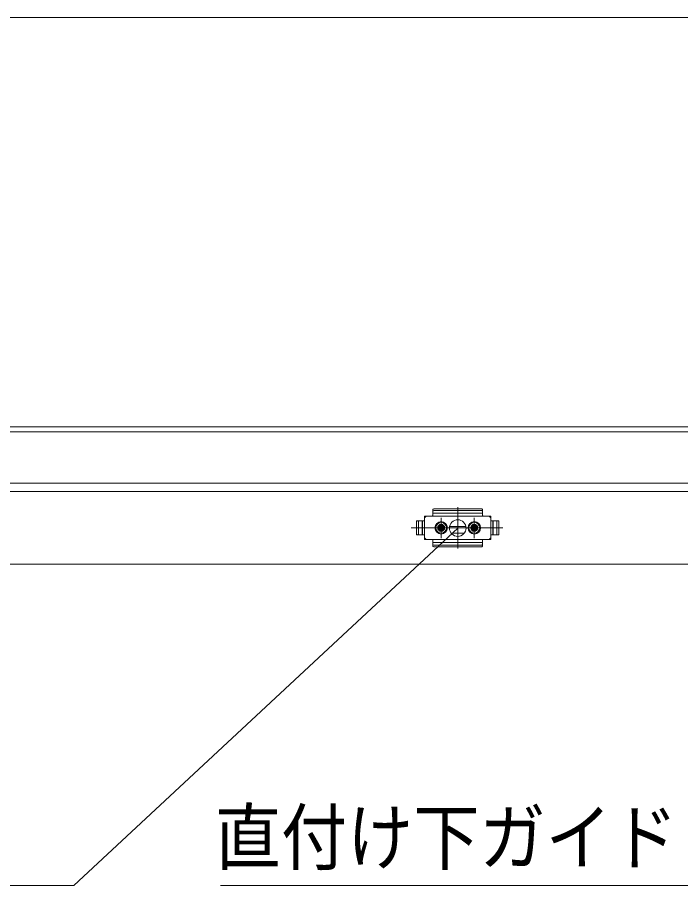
# Model space of a CAD drawing. Units: millimetres, scale not verified. Extents: x -6062 to 6062, y -3045 to 3045.
# Drawn here: x -3849 to -3448, y 1062 to 1586 of the extents above; entities that cross this region are included whole.
import ezdxf
from ezdxf.enums import TextEntityAlignment as Align

# ---------------------------------------------------------------- set-up
doc = ezdxf.new("R2010")
doc.units = ezdxf.units.MM
doc.header["$LTSCALE"] = 20
for name, color, linetype, lineweight in [('0-0_3一般', 7, 'Continuous', 9), ('0-1_2寸法-3', 7, 'Continuous', 9), ('0-2_2寸法-1', 7, 'Continuous', 9)]:
    doc.layers.add(name, color=color, linetype=linetype, lineweight=lineweight)
doc.styles.add('ＭＳ ゴシック', font='')
doc.styles.get('ＭＳ ゴシック').set_extended_font_data('MS Gothic')

# ---------------------------------------------------------------- blocks, each defined once
blk = doc.blocks.new('グループ-59')
at = {"layer": '0-0_3一般'}
for p, q in [((-53682, 26776.9), (-30318, 26776.9)), ((-30320, 26716.9), (-53680, 26716.9)), ((-30318, 26096.9), (-53682, 26096.9)), ((-53680, 26096.9), (-30320, 26096.9)), ((-35900, 25805.4), (-35900, 25309.2)), ((-36280, 25696.9), (-36300, 25676.9)), ((-36300, 25696.9), (-36300, 25641.9)), ((-36210, 25696.9), (-36300, 25696.9)), ((-36300, 25416.9), (-36300, 25696.9)), ((-36300, 25641.9), (-36300, 25686.9)), ((-36290, 25696.9), (-35510, 25696.9)), ((-36200, 25756.1), (-36200, 25776.7)), ((-36200, 25756.1), (-36200, 25706.9)), ((-35600, 25733.9), (-36200, 25733.9)), ((-35610, 25786.7), (-36190, 25786.7)), ((-35610, 25766.1), (-36190, 25766.1)), ((-35900, 25714.2), (-35900, 25393.1)), ((-35600, 25766.1), (-35600, 25776.7)), ((-35600, 25756.1), (-35600, 25766.1)), ((-35600, 25706.9), (-35600, 25756.1)), ((-35500, 25696.9), (-35590, 25696.9)), ((-35500, 25676.9), (-35520, 25696.9)), ((-35500, 25696.9), (-35500, 25416.9)), ((-35500, 25686.9), (-35500, 25641.9)), ((-36398, 25641.9), (-36300, 25641.9)), ((-36398, 25471.9), (-36398, 25641.9)), ((-36398, 25631.9), (-36398, 25481.9)), ((-36300, 25641.9), (-36388, 25641.9)), ((-36374, 25641.9), (-36374, 25471.9)), ((-36328, 25641.9), (-36328, 25471.9)), ((-36324, 25471.9), (-36324, 25641.9)), ((-36300, 25471.9), (-36300, 25641.9)), ((-36108.6, 25597.1), (-36109.7, 25577.4)), ((-36106.1, 25576.7), (-36108.6, 25597.1)), ((-36100, 25433.9), (-36100, 25678.3)), ((-36100, 25661.9), (-36100, 25451.9)), ((-36100, 25633.4), (-36100, 25481.5)), ((-36100, 25512.9), (-36100, 25600.9)), ((-36093.9, 25576.7), (-36091.4, 25597.1)), ((-36091.4, 25597.1), (-36090.3, 25577.4)), ((-35700, 25433.9), (-35700, 25678.3)), ((-35700, 25661.9), (-35700, 25451.9)), ((-35700, 25512.9), (-35700, 25600.9)), ((-35500, 25641.9), (-35402, 25641.9)), ((-35500, 25641.9), (-35500, 25471.9)), ((-35500, 25641.9), (-35412, 25641.9)), ((-35476, 25641.9), (-35476, 25471.9)), ((-35472, 25471.9), (-35472, 25641.9)), ((-35426, 25471.9), (-35426, 25641.9)), ((-35402, 25641.9), (-35402, 25471.9)), ((-35402, 25481.9), (-35402, 25631.9)), ((-35363.1, 25556.9), (-36461.1, 25556.9)), ((-36451.7, 25556.9), (-35353.7, 25556.9)), ((-36223, 25556.9), (-35975, 25556.9)), ((-36205, 25556.9), (-36185, 25556.9)), ((-36185, 25556.9), (-36165, 25556.9)), ((-36165, 25556.9), (-35995, 25556.9)), ((-36144, 25556.9), (-36056, 25556.9)), ((-36140.1, 25565.5), (-36120.5, 25566.6)), ((-36119.8, 25562.9), (-36140.1, 25565.5)), ((-36119.8, 25550.8), (-36140.1, 25548.3)), ((-36140.1, 25548.3), (-36120.5, 25547.2)), ((-36120.5, 25566.6), (-36113.2, 25570)), ((-36116.7, 25562.9), (-36120.5, 25566.6)), ((-36116.7, 25550.9), (-36120.5, 25547.2)), ((-36120.5, 25547.2), (-36113.2, 25543.7)), ((-36116.7, 25562.9), (-36119.8, 25562.9)), ((-36116.7, 25550.9), (-36119.8, 25550.8)), ((-36109.4, 25566.3), (-36116.7, 25562.9)), ((-36109.4, 25547.5), (-36116.7, 25550.9)), ((-36109.7, 25577.4), (-36113.2, 25570)), ((-36113.2, 25570), (-36109.4, 25566.3)), ((-36113.2, 25543.7), (-36109.4, 25547.5)), ((-36109.7, 25536.4), (-36113.2, 25543.7)), ((-36106, 25573.6), (-36109.7, 25577.4)), ((-36106, 25540.1), (-36109.7, 25536.4)), ((-36108.6, 25516.7), (-36109.7, 25536.4)), ((-36109.4, 25566.3), (-36106, 25573.6)), ((-36109.4, 25547.5), (-36106, 25540.1)), ((-36106.1, 25537.1), (-36108.6, 25516.7)), ((-36106, 25573.6), (-36106.1, 25576.7)), ((-36106, 25540.1), (-36106.1, 25537.1)), ((-36094, 25573.6), (-36090.3, 25577.4)), ((-36094, 25573.6), (-36093.9, 25576.7)), ((-36090.6, 25566.3), (-36094, 25573.6)), ((-36090.6, 25547.5), (-36094, 25540.1)), ((-36094, 25540.1), (-36093.9, 25537.1)), ((-36094, 25540.1), (-36090.3, 25536.4)), ((-36093.9, 25537.1), (-36091.4, 25516.7)), ((-36091.4, 25516.7), (-36090.3, 25536.4)), ((-36086.8, 25570), (-36090.6, 25566.3)), ((-36090.6, 25566.3), (-36083.3, 25562.9)), ((-36090.6, 25547.5), (-36083.3, 25550.9)), ((-36086.8, 25543.7), (-36090.6, 25547.5)), ((-36090.3, 25577.4), (-36086.8, 25570)), ((-36090.3, 25536.4), (-36086.8, 25543.7)), ((-36079.5, 25566.6), (-36086.8, 25570)), ((-36079.5, 25547.2), (-36086.8, 25543.7)), ((-36083.3, 25562.9), (-36079.5, 25566.6)), ((-36083.3, 25562.9), (-36080.2, 25562.9)), ((-36083.3, 25550.9), (-36080.2, 25550.8)), ((-36083.3, 25550.9), (-36079.5, 25547.2)), ((-36080.2, 25562.9), (-36059.9, 25565.5)), ((-36080.2, 25550.8), (-36059.9, 25548.3)), ((-36059.9, 25565.5), (-36079.5, 25566.6)), ((-36059.9, 25548.3), (-36079.5, 25547.2)), ((-35823, 25556.9), (-35575, 25556.9)), ((-35805, 25556.9), (-35785, 25556.9)), ((-35785, 25556.9), (-35765, 25556.9)), ((-35765, 25556.9), (-35595, 25556.9)), ((-35744, 25556.9), (-35656, 25556.9)), ((-35716.7, 25562.9), (-35719.8, 25562.9)), ((-35716.7, 25550.9), (-35719.8, 25550.8)), ((-35683.3, 25562.9), (-35680.2, 25562.9)), ((-35683.3, 25550.9), (-35680.2, 25550.8)), ((-36300, 25471.9), (-36398, 25471.9)), ((-36388, 25471.9), (-36300, 25471.9)), ((-36300, 25426.9), (-36300, 25471.9)), ((-36300, 25471.9), (-36300, 25416.9)), ((-36300, 25436.9), (-36280, 25416.9)), ((-36300, 25416.9), (-36210, 25416.9)), ((-35510, 25416.9), (-36290, 25416.9)), ((-36200, 25406.9), (-36200, 25357.7)), ((-36200, 25379.9), (-35600, 25379.9)), ((-35600, 25357.7), (-35600, 25406.9)), ((-35590, 25416.9), (-35500, 25416.9)), ((-35520, 25416.9), (-35500, 25436.9)), ((-35402, 25471.9), (-35500, 25471.9)), ((-35500, 25471.9), (-35500, 25426.9)), ((-35412, 25471.9), (-35500, 25471.9)), ((-36200, 25357.7), (-36200, 25347.7)), ((-36200, 25347.7), (-36200, 25337.1)), ((-36190, 25347.7), (-35610, 25347.7)), ((-36190, 25327.1), (-35610, 25327.1)), ((-35600, 25357.7), (-35600, 25347.7)), ((-35600, 25337.1), (-35600, 25347.7)), ((-53990, 25116.9), (-6330, 25116.9))]:
    blk.add_line(p, q, dxfattribs=at)
for points in [[(-53990, 25116.9), (-53990, 25996.9), (-6330, 25996.9), (-6330, 25116.9)], [(-35706, 25573.6), (-35706.1, 25576.7), (-35708.6, 25597.1), (-35709.7, 25577.4)], [(-35694, 25573.6), (-35693.9, 25576.7), (-35691.4, 25597.1), (-35690.3, 25577.4)], [(-35719.8, 25562.9), (-35740.1, 25565.5), (-35720.5, 25566.6)], [(-35719.8, 25550.8), (-35740.1, 25548.3), (-35720.5, 25547.2)], [(-35709.4, 25566.3), (-35716.7, 25562.9), (-35720.5, 25566.6), (-35713.2, 25570)], [(-35709.4, 25547.5), (-35706, 25540.1), (-35709.7, 25536.4), (-35713.2, 25543.7)], [(-35706, 25540.1), (-35706.1, 25537.1), (-35708.6, 25516.7), (-35709.7, 25536.4)], [(-35690.6, 25566.3), (-35694, 25573.6), (-35690.3, 25577.4), (-35686.8, 25570)], [(-35694, 25540.1), (-35693.9, 25537.1), (-35691.4, 25516.7), (-35690.3, 25536.4)], [(-35690.6, 25547.5), (-35683.3, 25550.9), (-35679.5, 25547.2), (-35686.8, 25543.7)], [(-35680.2, 25562.9), (-35659.9, 25565.5), (-35679.5, 25566.6)], [(-35680.2, 25550.8), (-35659.9, 25548.3), (-35679.5, 25547.2)]]:
    blk.add_lwpolyline(points, dxfattribs=at)
for points in [[(-35709.4, 25547.5), (-35716.7, 25550.9), (-35720.5, 25547.2), (-35713.2, 25543.7)], [(-35709.4, 25566.3), (-35706, 25573.6), (-35709.7, 25577.4), (-35713.2, 25570)], [(-35690.6, 25547.5), (-35694, 25540.1), (-35690.3, 25536.4), (-35686.8, 25543.7)], [(-35690.6, 25566.3), (-35683.3, 25562.9), (-35679.5, 25566.6), (-35686.8, 25570)]]:
    blk.add_lwpolyline(points, close=True, dxfattribs=at)
for centre, radius in [((-36100, 25556.9), 75), ((-36100, 25556.9), 65), ((-36100, 25556.9), 42), ((-36100, 25556.9), 40), ((-36100, 25556.9), 40), ((-36100, 25556.9), 32.4), ((-36100, 25556.9), 30), ((-35700, 25556.9), 75), ((-35700, 25556.9), 65), ((-35700, 25556.9), 42), ((-35700, 25556.9), 40), ((-35700, 25556.9), 40), ((-35700, 25556.9), 32.4), ((-35700, 25556.9), 30)]:
    blk.add_circle(centre, radius, dxfattribs=at)
for centre, radius, start, end in [((-36290, 25686.9), 10, 90, 180), ((-36210, 25706.9), 10, 270, 0), ((-36190, 25776.7), 10, 90, 180), ((-36190, 25756.1), 10, 90, 180), ((-35610, 25776.7), 10, 0, 90), ((-35610, 25756.1), 10, 0, 90), ((-35590, 25706.9), 10, 180, 270), ((-35510, 25686.9), 10, 0, 90), ((-36388, 25631.9), 10, 90, 180), ((-36100, 25551.9), 46, 79.19486, 100.80514), ((-35700, 25551.9), 46, 79.19486, 100.80514), ((-35412, 25631.9), 10, 0, 90), ((-36388, 25481.9), 10, 180, 270), ((-36095, 25556.9), 46, 169.19486, 180), ((-36095, 25556.9), 46, 180, 190.80514), ((-36100, 25556.9), 20.7, 162.98773, 197.01227), ((-36100, 25561.8), 46, 259.19486, 280.80514), ((-36100, 25556.9), 20.7, 72.98773, 107.01227), ((-36100, 25556.9), 20.7, 252.98773, 287.01227), ((-36100, 25556.9), 20.7, 342.98773, 17.01227), ((-36105, 25556.9), 46, 0, 10.80514), ((-36105, 25556.9), 46, 349.19486, 0), ((-35695, 25556.9), 46, 169.19486, 180), ((-35695, 25556.9), 46, 180, 190.80514), ((-35700, 25556.9), 20.7, 162.98773, 197.01227), ((-35700, 25561.8), 46, 259.19486, 280.80514), ((-35700, 25556.9), 20.7, 72.98773, 107.01227), ((-35700, 25556.9), 20.7, 252.98773, 287.01227), ((-35700, 25556.9), 20.7, 342.98773, 17.01227), ((-35705, 25556.9), 46, 0, 10.80514), ((-35705, 25556.9), 46, 349.19486, 0), ((-35412, 25481.9), 10, 270, 0), ((-36290, 25426.9), 10, 180, 270), ((-36210, 25406.9), 10, 0, 90), ((-35590, 25406.9), 10, 90, 180), ((-35510, 25426.9), 10, 270, 0), ((-36190, 25357.7), 10, 180, 270), ((-36190, 25337.1), 10, 180, 270), ((-35610, 25357.7), 10, 270, 0), ((-35610, 25337.1), 10, 270, 0)]:
    blk.add_arc(centre, radius, start, end, dxfattribs=at)
blk = doc.blocks.new('グループ-60')
at = {"layer": '0-0_3一般'}
blk.add_blockref('グループ-59', (0, 0), dxfattribs=at)

msp = doc.modelspace()

# ---------------------------------------------------------------- linework, layer by layer
at = {"layer": '0-1_2寸法-3'}
for p, q in [((-3582.32, 1282.68), (-3582.68, 1282.68)), ((-3582.32, 1282.68), (-3582.68, 1282.68)), ((-3577.61, 1278.68), (-3587.39, 1278.68)), ((-3578.5, 1274.68), (-3586.5, 1274.68))]:
    msp.add_line(p, q, dxfattribs=at)
for points in [[(-3582.5, 1277.68), (-3814.41, 1061.84), (-4221.29, 1061.84)], [(-3295.45, 1259.84), (-3409.77, 1061.84), (-3725.78, 1061.84)]]:
    msp.add_lwpolyline(points, dxfattribs=at)
msp.add_circle((-3582.5, 1277.68), 5.01, dxfattribs=at)
msp.add_circle((-3582.5, 1277.68), 5.01, dxfattribs=at)
at = {"layer": '0-2_2寸法-1'}
msp.add_line((-4474.79, 1586), (-2109.21, 1586), dxfattribs=at)

# ---------------------------------------------------------------- block references
at = {"layer": '0-0_3一般', "xscale": 0.05, "yscale": 0.05}
msp.add_blockref('グループ-60', (-1787.5, 0), dxfattribs=at)

# ---------------------------------------------------------------- texts
at = {"layer": '0-1_2寸法-3', "style": 'ＭＳ ゴシック', "width": 0.9}
msp.add_text('直付け下ガイド', height=32.55, dxfattribs=at).set_placement((-3729.23, 1065.02), align=Align.BOTTOM_LEFT)

doc.saveas('drawing.dxf')
